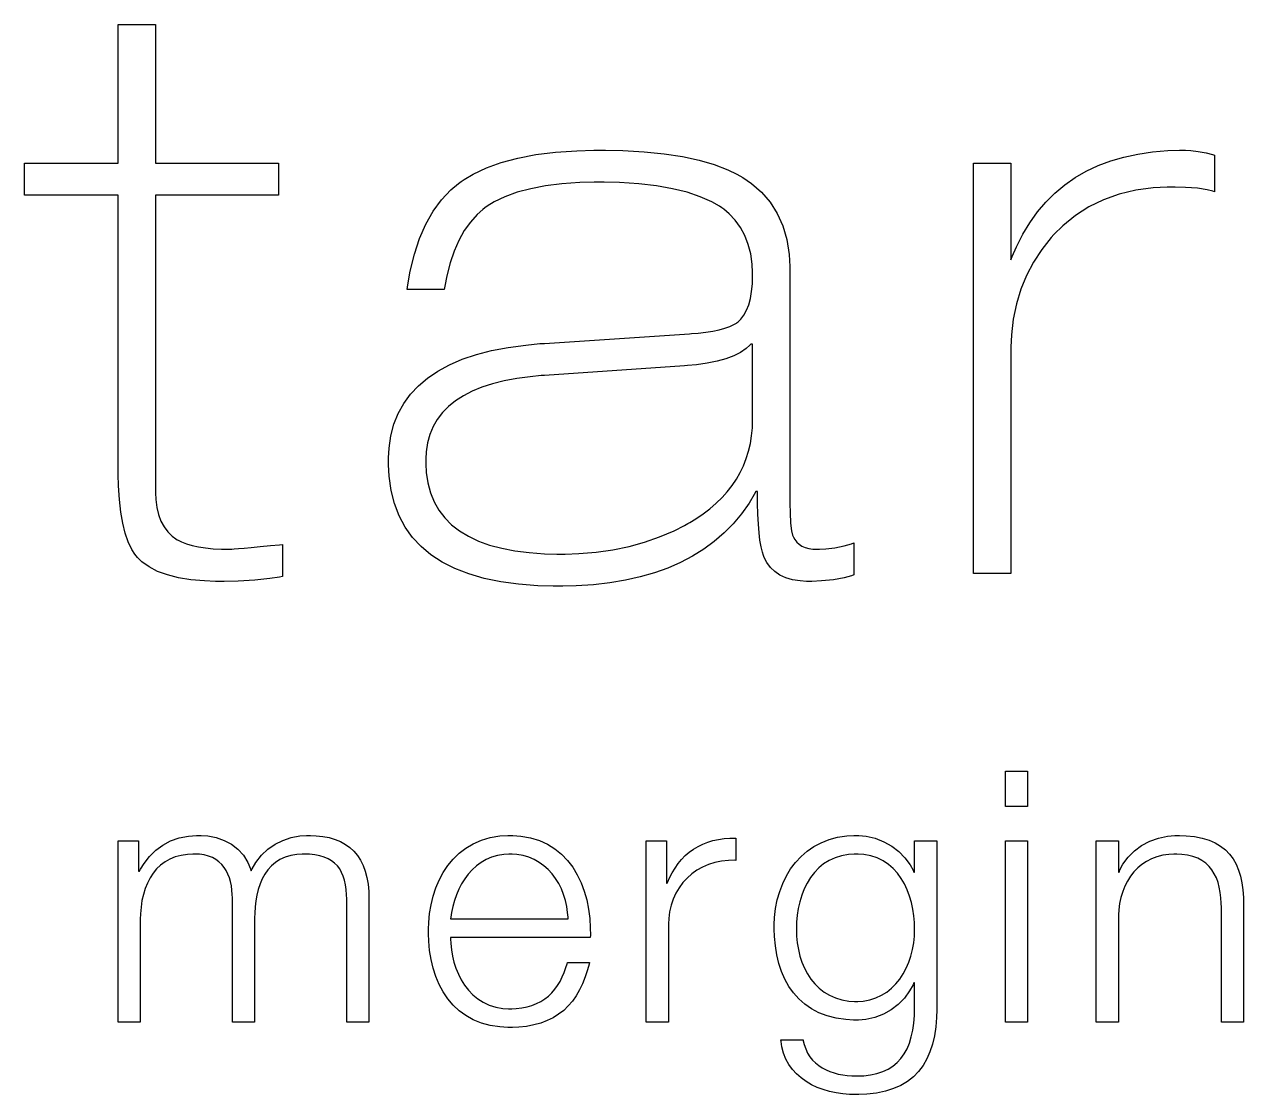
# Model space of a CAD drawing. Extents: x 0 to 4927, y 0 to 1434.
# Drawn here: x 2475 to 3639, y 0 to 1022 of the extents above; entities that cross this region are included whole.
import ezdxf

# ---------------------------------------------------------------- set-up
doc = ezdxf.new("R2010")
doc.units = 0
doc.layers.get('0').update_dxf_attribs({"linetype": 'CONTINUOUS'})

msp = doc.modelspace()

# ---------------------------------------------------------------- linework, layer by layer
at = {"color": 0}
for p, q in [((2565.04, 889.459), (2565.04, 1021.83)), ((2565.04, 1021.83), (2600.56, 1021.83)), ((2600.56, 1021.83), (2600.56, 889.459)), ((2946.3, 894.235), (2963.56, 897.498)), ((2963.56, 897.498), (2982.34, 899.827)), ((2982.34, 899.827), (3002.65, 901.224)), ((3002.65, 901.224), (3019.02, 901.689)), ((3019.02, 901.689), (3024.47, 901.689)), ((3024.47, 901.689), (3029.98, 901.689)), ((3029.98, 901.689), (3046.49, 901.308)), ((3046.49, 901.308), (3066.99, 900.162)), ((3066.99, 900.162), (3085.97, 898.25)), ((3085.97, 898.25), (3103.43, 895.572)), ((3524.72, 895.142), (3538.01, 898.006)), ((3538.01, 898.006), (3551.91, 900.053)), ((3551.91, 900.053), (3566.51, 901.28)), ((3566.51, 901.28), (3577.94, 901.689)), ((3577.94, 901.689), (3581.75, 901.689)), ((3581.75, 901.689), (3583.45, 901.689)), ((3583.45, 901.689), (3588.53, 901.404)), ((3588.53, 901.404), (3595.72, 900.546)), ((3595.72, 900.546), (3603.34, 899.111)), ((3603.34, 899.111), (3609.34, 897.661)), ((3609.34, 897.661), (3611.32, 897.103)), ((3611.32, 897.103), (3611.32, 861.91)), ((2475.47, 858.855), (2475.47, 889.459)), ((2475.47, 889.459), (2565.04, 889.459)), ((2600.56, 889.459), (2717.93, 889.459)), ((2717.93, 889.459), (2717.93, 858.855)), ((2903.63, 878.847), (2916.33, 884.911)), ((2916.33, 884.911), (2930.55, 890.041)), ((2930.55, 890.041), (2946.3, 894.235)), ((3103.43, 895.572), (3119.37, 892.133)), ((3119.37, 892.133), (3133.79, 887.924)), ((3133.79, 887.924), (3146.69, 882.953)), ((3381.22, 497.695), (3381.22, 889.459)), ((3381.22, 889.459), (3416.73, 889.459)), ((3416.73, 889.459), (3416.73, 796.865)), ((3488.86, 881.631), (3500.16, 886.95)), ((3500.16, 886.95), (3512.11, 891.455)), ((3512.11, 891.455), (3524.72, 895.142)), ((2892.44, 871.851), (2895.12, 873.767)), ((2895.12, 873.767), (2903.63, 878.847)), ((3146.69, 882.953), (3155.32, 878.801)), ((3155.32, 878.801), (3158.07, 877.214)), ((3158.07, 877.214), (3160.98, 875.584)), ((3160.98, 875.584), (3169.28, 869.943)), ((3468.23, 868.525), (3478.22, 875.489)), ((3478.22, 875.489), (3488.86, 881.631)), ((2873.57, 854.209), (2882.51, 863.713)), ((2882.51, 863.713), (2889.84, 869.989)), ((2889.84, 869.989), (2892.44, 871.851)), ((2945.7, 861.522), (2934.08, 857.313)), ((2958.64, 864.965), (2945.7, 861.522)), ((2972.91, 867.643), (2958.64, 864.965)), ((2988.51, 869.555), (2972.91, 867.643)), ((3005.44, 870.705), (2988.51, 869.555)), ((3019.14, 871.086), (3005.44, 870.705)), ((3023.7, 871.086), (3019.14, 871.086)), ((3028.64, 871.086), (3023.7, 871.086)), ((3043.44, 870.705), (3028.64, 871.086)), ((3061.73, 869.555), (3043.44, 870.705)), ((3078.58, 867.643), (3061.73, 869.555)), ((3093.97, 864.965), (3078.58, 867.643)), ((3107.92, 861.522), (3093.97, 864.965)), ((3120.41, 857.313), (3107.92, 861.522)), ((3169.28, 869.943), (3179.01, 861.522)), ((3179.01, 861.522), (3187.23, 851.958)), ((3458.9, 860.746), (3468.23, 868.525)), ((3535.96, 863.487), (3520.18, 859.719)), ((3552.72, 865.745), (3535.96, 863.487)), ((3565.98, 866.496), (3552.72, 865.745)), ((3570.39, 866.496), (3565.98, 866.496)), ((3573.71, 866.496), (3570.39, 866.496)), ((3583.66, 866.214), (3573.71, 866.496)), ((3594.91, 865.353), (3583.66, 866.214)), ((3604.12, 863.921), (3594.91, 865.353)), ((3609.59, 862.559), (3604.12, 863.921)), ((3611.32, 861.91), (3609.59, 862.559)), ((2565.04, 858.855), (2475.47, 858.855)), ((2565.04, 595.641), (2565.04, 858.855)), ((2717.93, 858.855), (2600.56, 858.855)), ((2600.56, 858.855), (2600.56, 576.502)), ((2865.62, 843.34), (2873.57, 854.209)), ((2923.79, 852.343), (2916.97, 848.184)), ((2934.08, 857.313), (2923.79, 852.343)), ((3131.47, 852.343), (3120.41, 857.313)), ((3138.77, 848.191), (3131.47, 852.343)), ((3187.23, 851.958), (3193.96, 841.244)), ((3442.22, 842.73), (3450.23, 852.149)), ((3450.23, 852.149), (3458.9, 860.746)), ((3505.33, 854.449), (3491.42, 847.669)), ((3520.18, 859.719), (3505.33, 854.449)), ((2858.65, 831.113), (2865.62, 843.34)), ((2907.64, 840.37), (2901.12, 833.124)), ((2912.94, 845.167), (2907.64, 840.37)), ((2914.83, 846.61), (2912.94, 845.167)), ((2916.97, 848.184), (2914.83, 846.61)), ((3141.07, 846.61), (3138.77, 848.191)), ((3142.87, 845.344), (3141.07, 846.61)), ((3147.95, 841.086), (3142.87, 845.344)), ((3153.91, 834.842), (3147.95, 841.086)), ((3193.96, 841.244), (3199.2, 829.388)), ((3434.86, 832.492), (3442.22, 842.73)), ((3478.45, 839.385), (3466.42, 829.596)), ((3491.42, 847.669), (3478.45, 839.385)), ((2852.68, 817.517), (2858.65, 831.113)), ((2901.12, 833.124), (2895.28, 824.876)), ((3158.96, 827.885), (3153.91, 834.842)), ((3163.08, 820.208), (3158.96, 827.885)), ((3199.2, 829.388), (3202.94, 816.381)), ((3428.16, 821.436), (3434.86, 832.492)), ((3466.42, 829.596), (3457.94, 821.263)), ((2847.7, 802.559), (2852.68, 817.517)), ((2890.12, 815.619), (2885.63, 805.36)), ((2895.28, 824.876), (2890.12, 815.619)), ((3166.29, 811.812), (3163.08, 820.208)), ((3202.94, 816.381), (3205.18, 802.227)), ((3422.11, 809.562), (3428.16, 821.436)), ((3452.94, 815.552), (3446.28, 806.887)), ((3455.33, 818.296), (3452.94, 815.552)), ((3457.94, 821.263), (3455.33, 818.296)), ((2885.63, 805.36), (2881.81, 794.096)), ((3168.58, 802.703), (3166.29, 811.812)), ((3417.97, 800.082), (3422.11, 809.562)), ((3446.28, 806.887), (3438.44, 794.858)), ((2843.7, 786.239), (2847.7, 802.559)), ((2881.81, 794.096), (2878.68, 781.826)), ((3169.96, 792.875), (3168.58, 802.703)), ((3170.41, 784.966), (3169.96, 792.875)), ((3205.18, 802.227), (3205.93, 790.751)), ((3416.73, 796.865), (3417.97, 800.082)), ((3438.44, 794.858), (3431.8, 782.207)), ((2841.31, 772.996), (2843.7, 786.239)), ((2878.68, 781.826), (2876.73, 771.888)), ((3170.18, 774.259), (3170.41, 780.309)), ((3170.41, 782.327), (3170.41, 784.966)), ((3170.41, 780.309), (3170.41, 782.327)), ((3205.93, 790.751), (3205.93, 786.927)), ((3205.93, 786.927), (3205.93, 567.327)), ((3431.8, 782.207), (3426.38, 768.936)), ((2840.7, 768.555), (2841.31, 772.996)), ((2876.21, 768.555), (2840.7, 768.555)), ((2876.73, 771.888), (2876.21, 768.555)), ((3169.5, 766.882), (3170.18, 774.259)), ((3426.38, 768.936), (3422.16, 755.047)), ((3166.75, 754.211), (3168.35, 760.197)), ((3168.35, 760.197), (3169.5, 766.882)), ((3162.17, 744.312), (3164.69, 748.915)), ((3164.69, 748.915), (3166.75, 754.211)), ((3422.16, 755.047), (3419.14, 740.53)), ((3143.91, 731.732), (3148.56, 733.358)), ((3148.56, 733.358), (3152.5, 735.175)), ((3152.5, 735.175), (3154.99, 736.625)), ((3154.99, 736.625), (3155.76, 737.186)), ((3155.76, 737.186), (3156.68, 737.909)), ((3156.68, 737.909), (3159.19, 740.403)), ((3159.19, 740.403), (3162.17, 744.312)), ((3419.14, 740.53), (3417.33, 725.396)), ((2971.97, 717.296), (3110.19, 726.482)), ((3110.19, 726.482), (3112.22, 726.62)), ((3112.22, 726.62), (3118.33, 727.149)), ((3118.33, 727.149), (3125.78, 728.01)), ((3125.78, 728.01), (3132.52, 729.061)), ((3132.52, 729.061), (3138.57, 730.299)), ((3138.57, 730.299), (3143.91, 731.732)), ((3417.33, 725.396), (3416.73, 713.578)), ((2906.77, 706.533), (2921.32, 710.307)), ((2921.32, 710.307), (2937.04, 713.363)), ((2937.04, 713.363), (2953.92, 715.691)), ((2953.92, 715.691), (2967.45, 716.993)), ((2967.45, 716.993), (2971.97, 717.296)), ((3164.34, 712.354), (3158.84, 708.632)), ((3167.83, 715.402), (3164.34, 712.354)), ((3168.87, 716.53), (3167.83, 715.402)), ((3170.41, 716.53), (3168.87, 716.53)), ((3170.41, 644.606), (3170.41, 716.53)), ((3416.73, 713.578), (3416.73, 709.637)), ((2881.15, 696.814), (2893.38, 702.035)), ((2893.38, 702.035), (2906.77, 706.533)), ((3127.18, 698.302), (3116.85, 696.856)), ((3136.54, 700.2), (3127.18, 698.302)), ((3144.94, 702.557), (3136.54, 700.2)), ((3152.37, 705.365), (3144.94, 702.557)), ((3158.84, 708.632), (3152.37, 705.365)), ((3416.73, 709.637), (3416.73, 497.695)), ((2860.2, 684.198), (2870.09, 690.869)), ((2870.09, 690.869), (2881.15, 696.814)), ((2971.97, 686.689), (2968.53, 686.46)), ((3105.56, 695.865), (2971.97, 686.689)), ((3108.38, 696.048), (3105.56, 695.865)), ((3116.85, 696.856), (3108.38, 696.048)), ((2843.9, 668.694), (2851.47, 676.808)), ((2851.47, 676.808), (2860.2, 684.198)), ((2912.11, 675.4), (2902.8, 671.583)), ((2922.31, 678.699), (2912.11, 675.4)), ((2933.4, 681.478), (2922.31, 678.699)), ((2945.37, 683.733), (2933.4, 681.478)), ((2958.22, 685.472), (2945.37, 683.733)), ((2968.53, 686.46), (2958.22, 685.472)), ((2837.5, 659.857), (2843.9, 668.694)), ((2894.38, 667.247), (2886.84, 662.39)), ((2902.8, 671.583), (2894.38, 667.247)), ((2832.26, 650.296), (2837.5, 659.857)), ((2880.19, 657.01), (2874.42, 651.115)), ((2886.84, 662.39), (2880.19, 657.01)), ((2825.27, 629.003), (2828.18, 640.009)), ((2828.18, 640.009), (2832.26, 650.296)), ((2869.54, 644.698), (2865.55, 637.759)), ((2874.42, 651.115), (2869.54, 644.698)), ((3170.17, 636.686), (3170.41, 642.627)), ((3170.41, 642.627), (3170.41, 644.606)), ((2823.53, 617.269), (2825.27, 629.003)), ((2862.45, 630.305), (2860.23, 622.328)), ((2865.55, 637.759), (2862.45, 630.305)), ((3168.24, 621.524), (3169.45, 628.989)), ((3169.45, 628.989), (3170.17, 636.686)), ((2822.95, 607.928), (2823.53, 617.269)), ((2860.23, 622.328), (2858.9, 613.83)), ((3166.55, 614.285), (3168.24, 621.524)), ((2822.95, 604.813), (2822.95, 607.928)), ((2858.9, 613.83), (2858.46, 607.067)), ((2858.46, 607.067), (2858.46, 604.813)), ((3161.73, 600.484), (3164.38, 607.272)), ((3164.38, 607.272), (3166.55, 614.285)), ((2565.04, 592.06), (2565.04, 595.641)), ((2822.95, 601.2), (2822.95, 604.813)), ((2823.58, 590.359), (2822.95, 601.2)), ((2858.46, 604.813), (2858.46, 602.128)), ((2858.46, 602.128), (2858.96, 594.064)), ((2858.96, 594.064), (2860.47, 584.009)), ((3154.97, 587.597), (3158.59, 593.926)), ((3158.59, 593.926), (3161.73, 600.484)), ((2565.31, 581.314), (2565.04, 592.06)), ((2825.48, 576.838), (2823.58, 590.359)), ((2860.47, 584.009), (2862.99, 574.65)), ((3150.87, 581.494), (3154.97, 587.597)), ((2566.11, 568.187), (2565.31, 581.314)), ((2600.56, 576.502), (2600.56, 574.435)), ((2600.56, 574.435), (2600.89, 568.244)), ((2828.64, 564.25), (2825.48, 576.838)), ((2862.99, 574.65), (2866.52, 565.983)), ((3141.21, 569.969), (3146.28, 575.617)), ((3146.28, 575.617), (3150.87, 581.494)), ((3171.97, 572.95), (3166.97, 564.804)), ((3173.5, 575.737), (3171.97, 572.95)), ((3175.05, 575.737), (3173.5, 575.737)), ((3175.05, 572.901), (3175.05, 575.737)), ((3175.14, 564.392), (3175.05, 572.901)), ((2567.43, 556.249), (2566.11, 568.187)), ((2600.89, 568.244), (2601.86, 560.677)), ((2601.86, 560.677), (2603.49, 553.801)), ((2833.08, 552.595), (2828.64, 564.25)), ((2866.52, 565.983), (2871.05, 558.006)), ((3123.12, 554.383), (3129.63, 559.35)), ((3129.63, 559.35), (3135.67, 564.547)), ((3135.67, 564.547), (3141.21, 569.969)), ((3166.97, 564.804), (3159.75, 554.577)), ((3175.43, 554.076), (3175.14, 564.392)), ((3205.93, 567.327), (3205.93, 564.349)), ((3205.93, 564.349), (3206.12, 555.413)), ((2569.29, 545.514), (2567.43, 556.249)), ((2603.49, 553.801), (2605.78, 547.617)), ((2605.78, 547.617), (2608.71, 542.131)), ((2838.78, 541.87), (2833.08, 552.595)), ((2871.05, 558.006), (2876.59, 550.728)), ((2876.59, 550.728), (2883.14, 544.139)), ((3110.54, 546.213), (3116.12, 549.645)), ((3116.12, 549.645), (3123.12, 554.383)), ((3159.75, 554.577), (3151.82, 545.056)), ((3175.91, 544.784), (3175.43, 554.076)), ((3206.12, 555.413), (3206.7, 545.705)), ((2571.68, 535.972), (2569.29, 545.514)), ((2574.6, 527.625), (2571.68, 535.972)), ((2608.71, 542.131), (2612.29, 537.337)), ((2612.29, 537.337), (2616.53, 533.238)), ((2845.75, 532.077), (2838.78, 541.87)), ((2883.14, 544.139), (2890.7, 538.244)), ((2890.7, 538.244), (2899.26, 533.044)), ((3081.67, 532.409), (3095.43, 538.314)), ((3095.43, 538.314), (3105.41, 543.31)), ((3105.41, 543.31), (3108.64, 545.13)), ((3108.64, 545.13), (3110.54, 546.213)), ((3143.19, 536.236), (3133.87, 528.126)), ((3151.82, 545.056), (3143.19, 536.236)), ((3176.59, 536.522), (3175.91, 544.784)), ((3177.46, 529.29), (3176.59, 536.522)), ((3206.7, 545.705), (3207.67, 538.194)), ((3207.67, 538.194), (3208.56, 534.166)), ((2578.05, 520.478), (2574.6, 527.625)), ((2616.53, 533.238), (2620.13, 530.581)), ((2620.13, 530.581), (2621.42, 529.83)), ((2621.42, 529.83), (2622.38, 529.23)), ((2622.38, 529.23), (2625.42, 527.681)), ((2625.42, 527.681), (2630.1, 525.815)), ((2630.1, 525.815), (2635.45, 524.242)), ((2635.45, 524.242), (2641.48, 522.951)), ((2700.46, 523.236), (2710.37, 524.168)), ((2710.37, 524.168), (2718.93, 524.972)), ((2718.93, 524.972), (2721.79, 525.244)), ((2721.79, 525.244), (2721.79, 494.637)), ((2853.98, 523.219), (2845.75, 532.077)), ((2899.26, 533.044), (2908.83, 528.539)), ((2908.83, 528.539), (2919.41, 524.725)), ((2919.41, 524.725), (2931, 521.603)), ((3052.47, 523.321), (3067.35, 527.41)), ((3067.35, 527.41), (3081.67, 532.409)), ((3133.87, 528.126), (3123.84, 520.718)), ((3178.52, 523.085), (3177.46, 529.29)), ((3208.56, 534.166), (3209.03, 532.888)), ((3209.03, 532.888), (3209.35, 532.148)), ((3209.35, 532.148), (3210.57, 530.02)), ((3210.57, 530.02), (3212.5, 527.537)), ((3212.5, 527.537), (3214.81, 525.434)), ((3214.81, 525.434), (3217.51, 523.713)), ((3217.51, 523.713), (3220.6, 522.376)), ((3248.98, 522.182), (3257.81, 524.09)), ((3257.81, 524.09), (3264.68, 526.027)), ((3264.68, 526.027), (3266.93, 526.771)), ((3266.93, 526.771), (3266.93, 496.168)), ((2580.92, 515.923), (2578.05, 520.478)), ((2582.03, 514.526), (2580.92, 515.923)), ((2583.3, 512.978), (2582.03, 514.526)), ((2587.66, 508.787), (2583.3, 512.978)), ((2641.48, 522.951), (2648.19, 521.949)), ((2648.19, 521.949), (2655.58, 521.229)), ((2655.58, 521.229), (2663.65, 520.802)), ((2663.65, 520.802), (2670.2, 520.658)), ((2670.2, 520.658), (2672.39, 520.658)), ((2672.39, 520.658), (2672.62, 520.658)), ((2672.62, 520.658), (2673.32, 520.728)), ((2673.32, 520.728), (2675.75, 520.943)), ((2675.75, 520.943), (2679.68, 521.3)), ((2679.68, 521.3), (2685.11, 521.804)), ((2685.11, 521.804), (2692.03, 522.446)), ((2692.03, 522.446), (2700.46, 523.236)), ((2863.48, 515.295), (2853.98, 523.219)), ((2874.25, 508.3), (2863.48, 515.295)), ((2931, 521.603), (2943.59, 519.176)), ((2943.59, 519.176), (2957.19, 517.444)), ((2957.19, 517.444), (2971.8, 516.403)), ((2971.8, 516.403), (2983.51, 516.057)), ((2983.51, 516.057), (2987.42, 516.057)), ((2987.42, 516.057), (2991.69, 516.057)), ((2991.69, 516.057), (3004.51, 516.513)), ((3004.51, 516.513), (3021.05, 517.871)), ((3021.05, 517.871), (3037.04, 520.143)), ((3037.04, 520.143), (3052.47, 523.321)), ((3113.12, 514.018), (3101.69, 508.025)), ((3123.84, 520.718), (3113.12, 514.018)), ((3179.78, 517.91), (3178.52, 523.085)), ((3180.8, 514.77), (3179.78, 517.91)), ((3181.23, 513.761), (3180.8, 514.77)), ((3181.79, 512.329), (3181.23, 513.761)), ((3183.92, 508.201), (3181.79, 512.329)), ((3220.6, 522.376), (3224.08, 521.42)), ((3224.08, 521.42), (3227.94, 520.848)), ((3227.94, 520.848), (3231.12, 520.658)), ((3231.12, 520.658), (3232.19, 520.658)), ((3232.19, 520.658), (3234.25, 520.658)), ((3234.25, 520.658), (3240.44, 521.039)), ((3240.44, 521.039), (3248.98, 522.182)), ((2594.53, 503.809), (2587.66, 508.787)), ((2602.63, 499.6), (2594.53, 503.809)), ((2886.28, 502.239), (2874.25, 508.3)), ((2899.58, 497.11), (2886.28, 502.239)), ((3089.57, 502.733), (3076.74, 498.147)), ((3101.69, 508.025), (3089.57, 502.733)), ((3187.36, 503.386), (3183.92, 508.201)), ((3191.55, 499.308), (3187.36, 503.386)), ((2611.95, 496.157), (2602.63, 499.6)), ((2622.51, 493.48), (2611.95, 496.157)), ((2634.3, 491.568), (2622.51, 493.48)), ((2647.31, 490.421), (2634.3, 491.568)), ((2658, 490.037), (2647.31, 490.421)), ((2661.56, 490.037), (2658, 490.037)), ((2666.05, 490.037), (2661.56, 490.037)), ((2679.51, 490.326), (2666.05, 490.037)), ((2695.54, 491.19), (2679.51, 490.326)), ((2709.63, 492.629), (2695.54, 491.19)), ((2718.77, 494.019), (2709.63, 492.629)), ((2721.79, 494.637), (2718.77, 494.019)), ((2914.15, 492.912), (2899.58, 497.11)), ((2929.99, 489.648), (2914.15, 492.912)), ((2947.09, 487.317), (2929.99, 489.648)), ((3048.99, 491.095), (3034.07, 488.625)), ((3063.22, 494.27), (3048.99, 491.095)), ((3076.74, 498.147), (3063.22, 494.27)), ((3196.48, 495.97), (3191.55, 499.308)), ((3202.16, 493.374), (3196.48, 495.97)), ((3208.59, 491.522), (3202.16, 493.374)), ((3215.77, 490.411), (3208.59, 491.522)), ((3221.72, 490.037), (3215.77, 490.411)), ((3223.7, 490.037), (3221.72, 490.037)), ((3226.83, 490.037), (3223.7, 490.037)), ((3236.24, 490.421), (3226.83, 490.037)), ((3247.63, 491.575), (3236.24, 490.421)), ((3257.86, 493.49), (3247.63, 491.575)), ((3264.71, 495.367), (3257.86, 493.49)), ((3266.93, 496.168), (3264.71, 495.367)), ((3416.73, 497.695), (3381.22, 497.695)), ((2965.46, 485.92), (2947.09, 487.317)), ((2980.19, 485.45), (2965.46, 485.92)), ((2985.1, 485.45), (2980.19, 485.45)), ((2989.36, 485.45), (2985.1, 485.45)), ((3002.12, 485.803), (2989.36, 485.45)), ((3018.45, 486.862), (3002.12, 485.803)), ((3034.07, 488.625), (3018.45, 486.862)), ((3411.66, 308.922), (3432.82, 308.922)), ((3411.66, 275.005), (3411.66, 308.922)), ((3432.82, 308.922), (3432.82, 275.005)), ((3432.82, 275.005), (3411.66, 275.005)), ((2614.83, 242.211), (2623.05, 245.094)), ((2623.05, 245.094), (2632.13, 246.866)), ((2632.13, 246.866), (2639.62, 247.469)), ((2639.62, 247.469), (2642.12, 247.469)), ((2642.12, 247.469), (2644.22, 247.469)), ((2644.22, 247.469), (2650.54, 246.95)), ((2650.54, 246.95), (2658.61, 245.382)), ((2658.61, 245.382), (2666.19, 242.761)), ((2722.16, 242.761), (2730.1, 245.382)), ((2730.1, 245.382), (2738.38, 246.95)), ((2738.38, 246.95), (2744.76, 247.469)), ((2744.76, 247.469), (2746.88, 247.469)), ((2746.88, 247.469), (2748.62, 247.469)), ((2748.62, 247.469), (2753.83, 247.234)), ((2753.83, 247.234), (2760.34, 246.526)), ((2760.34, 246.526), (2766.4, 245.343)), ((2766.4, 245.343), (2772, 243.688)), ((2911.59, 242.925), (2920.08, 245.405)), ((2920.08, 245.405), (2929.3, 246.943)), ((2929.3, 246.943), (2936.76, 247.469)), ((2936.76, 247.469), (2939.25, 247.469)), ((2939.25, 247.469), (2941.75, 247.469)), ((2941.75, 247.469), (2949.26, 246.911)), ((2949.26, 246.911), (2958.5, 245.283)), ((2958.5, 245.283), (2967.01, 242.656)), ((3137.76, 243.733), (3143.14, 244.481)), ((3143.14, 244.481), (3148.71, 244.835)), ((3148.71, 244.835), (3153.03, 244.849)), ((3153.03, 244.849), (3154.47, 244.787)), ((3154.47, 244.787), (3154.47, 223.629)), ((3243.5, 243.499), (3251.57, 245.675)), ((3251.57, 245.675), (3260.17, 247.013)), ((3260.17, 247.013), (3267.01, 247.469)), ((3267.01, 247.469), (3269.29, 247.469)), ((3269.29, 247.469), (3271.63, 247.469)), ((3271.63, 247.469), (3278.64, 246.754)), ((3278.64, 246.754), (3287.48, 244.706)), ((3287.48, 244.706), (3295.72, 241.468)), ((3549.33, 241.909), (3557.66, 244.941)), ((3557.66, 244.941), (3566.41, 246.823)), ((3566.41, 246.823), (3573.25, 247.469)), ((3573.25, 247.469), (3575.51, 247.469)), ((3575.51, 247.469), (3577.7, 247.469)), ((3577.7, 247.469), (3584.26, 247.173)), ((3584.26, 247.173), (3592.19, 246.293)), ((3592.19, 246.293), (3599.43, 244.843)), ((3599.43, 244.843), (3605.95, 242.836)), ((2564.88, 242.437), (2584.36, 242.437)), ((2564.88, 69.1677), (2564.88, 242.437)), ((2584.36, 242.437), (2584.36, 213.218)), ((2594.99, 227.496), (2600.84, 233.354)), ((2600.84, 233.354), (2607.44, 238.278)), ((2607.44, 238.278), (2614.83, 242.211)), ((2666.19, 242.761), (2673.13, 239.076)), ((2673.13, 239.076), (2679.3, 234.32)), ((2679.3, 234.32), (2684.56, 228.487)), ((2701.59, 228.487), (2707.79, 234.32)), ((2707.79, 234.32), (2714.68, 239.076)), ((2714.68, 239.076), (2722.16, 242.761)), ((2772, 243.688), (2777.16, 241.559)), ((2777.16, 241.559), (2781.87, 238.955)), ((2781.87, 238.955), (2786.13, 235.875)), ((2786.13, 235.875), (2789.94, 232.319)), ((2890.3, 230.507), (2896.71, 235.408)), ((2896.71, 235.408), (2903.8, 239.569)), ((2903.8, 239.569), (2911.59, 242.925)), ((2967.01, 242.656), (2974.77, 239.101)), ((2974.77, 239.101), (2981.82, 234.691)), ((2981.82, 234.691), (2988.16, 229.496)), ((3068.85, 242.437), (3088.33, 242.437)), ((3068.85, 69.1677), (3068.85, 242.437)), ((3088.33, 242.437), (3088.33, 201.805)), ((3110, 231.432), (3114.05, 234.374)), ((3114.05, 234.374), (3118.34, 236.97)), ((3118.34, 236.97), (3122.87, 239.211)), ((3122.87, 239.211), (3127.61, 241.09)), ((3127.61, 241.09), (3132.58, 242.601)), ((3132.58, 242.601), (3137.76, 243.733)), ((3222.55, 232.42), (3228.98, 236.825)), ((3228.98, 236.825), (3235.96, 240.535)), ((3235.96, 240.535), (3243.5, 243.499)), ((3295.72, 241.468), (3303.25, 237.189)), ((3303.25, 237.189), (3309.98, 232.012)), ((3325.03, 212.551), (3325.03, 242.437)), ((3325.03, 242.437), (3346.19, 242.437)), ((3346.19, 242.437), (3346.19, 83.2764)), ((3411.66, 242.437), (3432.82, 242.437)), ((3411.66, 69.1677), (3411.66, 242.437)), ((3432.82, 242.437), (3432.82, 69.1677)), ((3498.28, 242.437), (3519.43, 242.437)), ((3498.28, 69.1677), (3498.28, 242.437)), ((3519.43, 242.437), (3519.43, 212.551)), ((3528.73, 226.786), (3534.73, 232.745)), ((3534.73, 232.745), (3541.64, 237.815)), ((3541.64, 237.815), (3549.33, 241.909)), ((3605.95, 242.836), (3611.81, 240.291)), ((3611.81, 240.291), (3617, 237.217)), ((3617, 237.217), (3621.55, 233.631)), ((3621.55, 233.631), (3625.5, 229.547)), ((2589.84, 220.764), (2594.99, 227.496)), ((2609.68, 222.184), (2605.45, 219.052)), ((2614.37, 224.808), (2609.68, 222.184)), ((2619.51, 226.897), (2614.37, 224.808)), ((2625.11, 228.422), (2619.51, 226.897)), ((2631.19, 229.359), (2625.11, 228.422)), ((2636.11, 229.676), (2631.19, 229.359)), ((2637.75, 229.676), (2636.11, 229.676)), ((2638.97, 229.676), (2637.75, 229.676)), ((2642.64, 229.453), (2638.97, 229.676)), ((2647.12, 228.794), (2642.64, 229.453)), ((2651.2, 227.725), (2647.12, 228.794)), ((2654.89, 226.267), (2651.2, 227.725)), ((2658.21, 224.443), (2654.89, 226.267)), ((2661.18, 222.276), (2658.21, 224.443)), ((2663.8, 219.788), (2661.18, 222.276)), ((2684.56, 228.487), (2688.78, 221.567)), ((2688.78, 221.567), (2691.24, 215.608)), ((2692.75, 215.628), (2696.23, 221.567)), ((2696.23, 221.567), (2701.59, 228.487)), ((2715.06, 221.685), (2711.22, 218.415)), ((2719.39, 224.452), (2715.06, 221.685)), ((2724.25, 226.676), (2719.39, 224.452)), ((2729.65, 228.316), (2724.25, 226.676)), ((2735.62, 229.33), (2729.65, 228.316)), ((2740.54, 229.676), (2735.62, 229.33)), ((2742.18, 229.676), (2740.54, 229.676)), ((2743.56, 229.676), (2742.18, 229.676)), ((2747.68, 229.497), (2743.56, 229.676)), ((2752.71, 228.957), (2747.68, 229.497)), ((2757.31, 228.064), (2752.71, 228.957)), ((2761.47, 226.818), (2757.31, 228.064)), ((2765.22, 225.224), (2761.47, 226.818)), ((2768.57, 223.285), (2765.22, 225.224)), ((2771.53, 221.004), (2768.57, 223.285)), ((2789.94, 232.319), (2793.3, 228.288)), ((2793.3, 228.288), (2796.22, 223.781)), ((2796.22, 223.781), (2798.68, 218.797)), ((2879.49, 218.762), (2884.57, 224.936)), ((2884.57, 224.936), (2890.3, 230.507)), ((2911.28, 221.704), (2906.82, 218.451)), ((2916.12, 224.462), (2911.28, 221.704)), ((2921.34, 226.681), (2916.12, 224.462)), ((2926.92, 228.316), (2921.34, 226.681)), ((2932.9, 229.33), (2926.92, 228.316)), ((2937.66, 229.676), (2932.9, 229.33)), ((2939.25, 229.676), (2937.66, 229.676)), ((2940.8, 229.676), (2939.25, 229.676)), ((2945.45, 229.333), (2940.8, 229.676)), ((2951.31, 228.33), (2945.45, 229.333)), ((2956.84, 226.709), (2951.31, 228.33)), ((2962.02, 224.508), (2956.84, 226.709)), ((2966.85, 221.772), (2962.02, 224.508)), ((2971.31, 218.539), (2966.85, 221.772)), ((2988.16, 229.496), (2993.81, 223.588)), ((2993.81, 223.588), (2998.77, 217.038)), ((3099.37, 220.609), (3102.65, 224.542)), ((3102.65, 224.542), (3106.2, 228.152)), ((3106.2, 228.152), (3110, 231.432)), ((3134.31, 221.63), (3128.25, 219.734)), ((3140.71, 222.931), (3134.31, 221.63)), ((3147.44, 223.609), (3140.71, 222.931)), ((3152.72, 223.707), (3147.44, 223.609)), ((3154.47, 223.629), (3152.72, 223.707)), ((3206.72, 215.478), (3211.41, 221.7)), ((3211.41, 221.7), (3216.69, 227.362)), ((3216.69, 227.362), (3222.55, 232.42)), ((3243.38, 223.501), (3238.2, 220.246)), ((3249.07, 226.123), (3243.38, 223.501)), ((3255.27, 228.063), (3249.07, 226.123)), ((3262.01, 229.264), (3255.27, 228.063)), ((3267.47, 229.676), (3262.01, 229.264)), ((3269.29, 229.676), (3267.47, 229.676)), ((3271.11, 229.676), (3269.29, 229.676)), ((3276.56, 229.242), (3271.11, 229.676)), ((3283.26, 227.98), (3276.56, 229.242)), ((3289.4, 225.951), (3283.26, 227.98)), ((3295, 223.217), (3289.4, 225.951)), ((3300.08, 219.84), (3295, 223.217)), ((3309.98, 232.012), (3315.81, 226.084)), ((3315.81, 226.084), (3320.63, 219.548)), ((3523.79, 220.027), (3528.73, 226.786)), ((3546.37, 222.723), (3541.96, 219.814)), ((3551.17, 225.159), (3546.37, 222.723)), ((3556.28, 227.098), (3551.17, 225.159)), ((3561.79, 228.515), (3556.28, 227.098)), ((3567.64, 229.383), (3561.79, 228.515)), ((3572.26, 229.676), (3567.64, 229.383)), ((3573.82, 229.676), (3572.26, 229.676)), ((3575.37, 229.676), (3573.82, 229.676)), ((3579.95, 229.413), (3575.37, 229.676)), ((3585.56, 228.637), (3579.95, 229.413)), ((3590.61, 227.375), (3585.56, 228.637)), ((3595.16, 225.647), (3590.61, 227.375)), ((3599.22, 223.478), (3595.16, 225.647)), ((3602.78, 220.893), (3599.22, 223.478)), ((3625.5, 229.547), (3628.88, 224.978)), ((3628.88, 224.978), (3631.71, 219.942)), ((2584.36, 213.218), (2585.36, 213.218)), ((2585.36, 213.218), (2586.38, 215.158)), ((2586.38, 215.158), (2589.84, 220.764)), ((2598.29, 211.376), (2595.35, 206.886)), ((2601.65, 215.44), (2598.29, 211.376)), ((2605.45, 219.052), (2601.65, 215.44)), ((2666.08, 217.001), (2663.8, 219.788)), ((2668.05, 213.94), (2666.08, 217.001)), ((2669.71, 210.626), (2668.05, 213.94)), ((2671.08, 207.081), (2669.71, 210.626)), ((2691.24, 215.608), (2691.81, 213.552)), ((2691.81, 213.552), (2692.75, 215.628)), ((2704.95, 210.538), (2702.47, 206.013)), ((2707.86, 214.686), (2704.95, 210.538)), ((2711.22, 218.415), (2707.86, 214.686)), ((2774.12, 218.386), (2771.53, 221.004)), ((2776.35, 215.433), (2774.12, 218.386)), ((2778.23, 212.149), (2776.35, 215.433)), ((2779.79, 208.537), (2778.23, 212.149)), ((2798.68, 218.797), (2800.7, 213.334)), ((2800.7, 213.334), (2802.27, 207.393)), ((2871.25, 204.876), (2875.05, 212.053)), ((2875.05, 212.053), (2879.49, 218.762)), ((2899, 210.621), (2895.64, 206.131)), ((2902.73, 214.743), (2899, 210.621)), ((2906.82, 218.451), (2902.73, 214.743)), ((2975.41, 214.85), (2971.31, 218.539)), ((2979.13, 210.746), (2975.41, 214.85)), ((2982.46, 206.269), (2979.13, 210.746)), ((2998.77, 217.038), (3003.07, 209.918)), ((3003.07, 209.918), (3006.71, 202.299)), ((3091.16, 206.951), (3093.61, 211.806)), ((3093.61, 211.806), (3096.35, 216.36)), ((3096.35, 216.36), (3099.37, 220.609)), ((3112.35, 210.777), (3107.88, 206.801)), ((3117.25, 214.277), (3112.35, 210.777)), ((3122.56, 217.273), (3117.25, 214.277)), ((3128.25, 219.734), (3122.56, 217.273)), ((3202.62, 208.745), (3206.72, 215.478)), ((3229.35, 212.053), (3225.65, 207.22)), ((3233.53, 216.413), (3229.35, 212.053)), ((3238.2, 220.246), (3233.53, 216.413)), ((3304.64, 215.881), (3300.08, 219.84)), ((3308.7, 211.402), (3304.64, 215.881)), ((3312.27, 206.463), (3308.7, 211.402)), ((3320.63, 219.548), (3323.57, 214.362)), ((3323.57, 214.362), (3324.37, 212.551)), ((3324.37, 212.551), (3325.03, 212.551)), ((3519.43, 212.551), (3520.11, 212.551)), ((3520.11, 212.551), (3520.86, 214.487)), ((3520.86, 214.487), (3523.79, 220.027)), ((3534.3, 212.677), (3531.02, 208.5)), ((3537.94, 216.457), (3534.3, 212.677)), ((3541.96, 219.814), (3537.94, 216.457)), ((3605.95, 217.913), (3602.78, 220.893)), ((3608.67, 214.563), (3605.95, 217.913)), ((3611, 210.869), (3608.67, 214.563)), ((3612.94, 206.851), (3611, 210.869)), ((3631.71, 219.942), (3634.03, 214.448)), ((3634.03, 214.448), (3635.9, 208.514)), ((2592.83, 202), (2590.72, 196.742)), ((2595.35, 206.886), (2592.83, 202)), ((2672.17, 203.329), (2671.08, 207.081)), ((2673, 199.392), (2672.17, 203.329)), ((2673.57, 195.293), (2673, 199.392)), ((2700.39, 201.15), (2698.7, 195.991)), ((2702.47, 206.013), (2700.39, 201.15)), ((2781.03, 204.602), (2779.79, 208.537)), ((2781.97, 200.345), (2781.03, 204.602)), ((2782.63, 195.771), (2781.97, 200.345)), ((2802.27, 207.393), (2803.39, 200.974)), ((2803.39, 200.974), (2804.07, 194.076)), ((2868.07, 197.299), (2871.25, 204.876)), ((2892.64, 201.312), (2890.01, 196.209)), ((2895.64, 206.131), (2892.64, 201.312)), ((2985.4, 201.459), (2982.46, 206.269)), ((2987.93, 196.357), (2985.4, 201.459)), ((3006.71, 202.299), (3009.7, 194.253)), ((3088.33, 201.805), (3089, 201.805)), ((3089, 201.805), (3089.5, 203.109)), ((3089.5, 203.109), (3091.16, 206.951)), ((3103.86, 202.38), (3100.31, 197.546)), ((3107.88, 206.801), (3103.86, 202.38)), ((3196.25, 193.923), (3199.13, 201.544)), ((3199.13, 201.544), (3202.62, 208.745)), ((3222.42, 201.964), (3219.65, 196.342)), ((3225.65, 207.22), (3222.42, 201.964)), ((3315.37, 201.127), (3312.27, 206.463)), ((3318.02, 195.455), (3315.37, 201.127)), ((3525.66, 199.053), (3523.59, 193.835)), ((3528.13, 203.951), (3525.66, 199.053)), ((3531.02, 208.5), (3528.13, 203.951)), ((3614.53, 202.533), (3612.94, 206.851)), ((3615.76, 197.94), (3614.53, 202.533)), ((3616.68, 193.095), (3615.76, 197.94)), ((3635.9, 208.514), (3637.28, 202.153)), ((3637.28, 202.153), (3638.23, 195.378)), ((2589.01, 191.143), (2587.69, 185.229)), ((2590.72, 196.742), (2589.01, 191.143)), ((2673.91, 191.054), (2673.57, 195.293)), ((2674.02, 187.787), (2673.91, 191.054)), ((2674.02, 186.697), (2674.02, 187.787)), ((2674.02, 69.1677), (2674.02, 186.697)), ((2697.37, 190.58), (2696.37, 184.956)), ((2698.7, 195.991), (2697.37, 190.58)), ((2783.01, 190.882), (2782.63, 195.771)), ((2783.13, 186.983), (2783.01, 190.882)), ((2783.13, 185.682), (2783.13, 186.983)), ((2804.07, 194.076), (2804.29, 188.542)), ((2804.29, 188.542), (2804.29, 186.697)), ((2804.29, 186.697), (2804.29, 69.1677)), ((2863.52, 181.219), (2865.5, 189.391)), ((2865.5, 189.391), (2868.07, 197.299)), ((2887.73, 190.862), (2885.81, 185.315)), ((2890.01, 196.209), (2887.73, 190.862)), ((2990.06, 191.003), (2987.93, 196.357)), ((2991.77, 185.438), (2990.06, 191.003)), ((3009.7, 194.253), (3012.07, 185.848)), ((3094.69, 186.752), (3092.67, 180.854)), ((3097.24, 192.326), (3094.69, 186.752)), ((3100.31, 197.546), (3097.24, 192.326)), ((3193.99, 185.929), (3196.25, 193.923)), ((3217.34, 190.402), (3215.47, 184.2)), ((3219.65, 196.342), (3217.34, 190.402)), ((3320.22, 189.509), (3318.02, 195.455)), ((3321.99, 183.349), (3320.22, 189.509)), ((3521.92, 188.318), (3520.67, 182.531)), ((3523.59, 193.835), (3521.92, 188.318)), ((3617.35, 188.022), (3616.68, 193.095)), ((3617.7, 182.745), (3617.35, 188.022)), ((3638.23, 195.378), (3638.8, 188.207)), ((3638.8, 188.207), (3638.97, 182.539)), ((2586.76, 179.028), (2586.21, 172.568)), ((2587.69, 185.229), (2586.76, 179.028)), ((2695.69, 179.161), (2695.3, 173.236)), ((2696.37, 184.956), (2695.69, 179.161)), ((2783.13, 69.1677), (2783.13, 185.682)), ((2862.12, 172.85), (2863.52, 181.219)), ((2884.24, 179.608), (2883.03, 173.786)), ((2885.81, 185.315), (2884.24, 179.608)), ((2993.06, 179.704), (2991.77, 185.438)), ((2993.91, 173.841), (2993.06, 179.704)), ((3012.07, 185.848), (3013.81, 177.159)), ((3013.81, 177.159), (3014.95, 168.257)), ((3091.2, 174.66), (3090.31, 168.202)), ((3092.67, 180.854), (3091.2, 174.66)), ((3191.39, 169.001), (3192.37, 177.606)), ((3192.37, 177.606), (3193.99, 185.929)), ((3214.03, 177.788), (3213.02, 171.217)), ((3215.47, 184.2), (3214.03, 177.788)), ((3323.34, 177.039), (3321.99, 183.349)), ((3324.29, 170.638), (3323.34, 177.039)), ((3519.84, 176.496), (3519.48, 171.806)), ((3520.67, 182.531), (3519.84, 176.496)), ((3617.81, 178.652), (3617.7, 182.745)), ((3617.81, 177.286), (3617.81, 178.652)), ((3617.81, 69.1677), (3617.81, 177.286)), ((3638.97, 182.539), (3638.97, 180.65)), ((3638.97, 180.65), (3638.97, 69.1677)), ((2586.21, 172.568), (2586.03, 167.548)), ((2586.03, 167.548), (2586.03, 165.873)), ((2586.03, 165.873), (2586.03, 69.1677)), ((2695.3, 173.236), (2695.17, 168.726)), ((2695.17, 168.726), (2695.17, 167.222)), ((2695.17, 167.222), (2695.17, 69.1677)), ((2861.02, 157.937), (2861.29, 164.355)), ((2861.29, 164.355), (2862.12, 172.85)), ((2882.34, 169.369), (2882.16, 167.889)), ((2882.16, 167.889), (2994.32, 167.889)), ((2883.03, 173.786), (2882.34, 169.369)), ((2994.28, 169.379), (2993.91, 173.841)), ((2994.32, 167.889), (2994.28, 169.379)), ((3014.95, 168.257), (3015.5, 159.213)), ((3090.31, 168.202), (3090, 163.183)), ((3090, 163.183), (3090, 161.509)), ((3191.06, 162.372), (3191.39, 169.001)), ((3212.41, 164.54), (3212.22, 159.494)), ((3213.02, 171.217), (3212.41, 164.54)), ((3324.85, 164.209), (3324.29, 170.638)), ((3325.03, 159.411), (3324.85, 164.209)), ((3519.48, 171.806), (3519.43, 170.239)), ((3519.43, 170.239), (3519.43, 69.1677)), ((2861.02, 155.797), (2861.02, 157.937)), ((2861.02, 153.507), (2861.02, 155.797)), ((2861.29, 146.634), (2861.02, 153.507)), ((3015.55, 152.372), (3015.47, 150.096)), ((3015.5, 159.213), (3015.55, 152.372)), ((3090, 161.509), (3090, 69.1677)), ((3191.06, 160.161), (3191.06, 162.372)), ((3191.06, 157.865), (3191.06, 160.161)), ((3191.33, 150.974), (3191.06, 157.865)), ((3212.22, 159.494), (3212.22, 157.812)), ((3212.22, 157.812), (3212.22, 156.18)), ((3212.22, 156.18), (3212.43, 151.285)), ((3212.43, 151.285), (3213.06, 144.829)), ((3324.14, 144.829), (3324.81, 151.285)), ((3324.81, 151.285), (3325.03, 156.18)), ((3325.03, 157.812), (3325.03, 159.411)), ((3325.03, 156.18), (3325.03, 157.812)), ((2862.12, 137.687), (2861.29, 146.634)), ((2882.16, 150.096), (2882.16, 148.632)), ((3015.47, 150.096), (2882.16, 150.096)), ((2882.16, 148.632), (2882.36, 144.239)), ((2882.36, 144.239), (2882.96, 138.296)), ((3192.15, 142.07), (3191.33, 150.974)), ((3193.53, 133.497), (3192.15, 142.07)), ((3213.06, 144.829), (3214.12, 138.493)), ((3323.03, 138.493), (3324.14, 144.829)), ((2863.52, 129.009), (2862.12, 137.687)), ((2865.5, 120.651), (2863.52, 129.009)), ((2882.96, 138.296), (2883.98, 132.332)), ((2883.98, 132.332), (2885.42, 126.41)), ((3195.49, 125.294), (3193.53, 133.497)), ((3214.12, 138.493), (3215.61, 132.326)), ((3215.61, 132.326), (3217.54, 126.375)), ((3319.48, 126.375), (3321.47, 132.326)), ((3321.47, 132.326), (3323.03, 138.493)), ((2868.07, 112.666), (2865.5, 120.651)), ((2885.42, 126.41), (2887.29, 120.594)), ((2887.29, 120.594), (2889.6, 114.949)), ((2988.78, 112.313), (2990.65, 116.735)), ((2990.65, 116.735), (2992.27, 121.387)), ((2992.27, 121.387), (2993.33, 125.032)), ((2993.33, 125.032), (2993.64, 126.257)), ((2993.64, 126.257), (3014.8, 126.257)), ((3012.94, 119.085), (3010.76, 112.306)), ((3014.38, 124.453), (3012.94, 119.085)), ((3014.8, 126.257), (3014.38, 124.453)), ((3198.04, 117.504), (3195.49, 125.294)), ((3201.2, 110.17), (3198.04, 117.504)), ((3217.54, 126.375), (3219.92, 120.687)), ((3219.92, 120.687), (3222.74, 115.314)), ((3314.18, 115.314), (3317.05, 120.687)), ((3317.05, 120.687), (3319.48, 126.375)), ((2871.25, 105.104), (2868.07, 112.666)), ((2875.05, 98.0172), (2871.25, 105.104)), ((2889.6, 114.949), (2892.37, 109.538)), ((2892.37, 109.538), (2895.6, 104.425)), ((2984.28, 104.218), (2986.66, 108.137)), ((2986.66, 108.137), (2988.78, 112.313)), ((3008.23, 105.932), (3005.36, 99.974)), ((3010.76, 112.306), (3008.23, 105.932)), ((3204.98, 103.334), (3201.2, 110.17)), ((3222.74, 115.314), (3226.02, 110.301)), ((3226.02, 110.301), (3229.76, 105.697)), ((3229.76, 105.697), (3233.97, 101.55)), ((3303.02, 101.55), (3307.17, 105.697)), ((3307.17, 105.697), (3310.89, 110.301)), ((3310.89, 110.301), (3314.18, 115.314)), ((3323.47, 104.798), (3320.24, 99.0836)), ((3324.37, 106.783), (3323.47, 104.798)), ((3325.03, 106.783), (3324.37, 106.783)), ((3325.03, 83.2764), (3325.03, 106.783)), ((2879.49, 91.4562), (2875.05, 98.0172)), ((2895.6, 104.425), (2899.3, 99.6749)), ((2899.3, 99.6749), (2903.48, 95.3505)), ((2903.48, 95.3505), (2908.16, 91.5155)), ((2972.04, 91.3888), (2975.52, 94.1419)), ((2975.52, 94.1419), (2978.72, 97.2083)), ((2978.72, 97.2083), (2981.64, 100.571)), ((2981.64, 100.571), (2984.28, 104.218)), ((3002.12, 94.4369), (2998.51, 89.3339)), ((3005.36, 99.974), (3002.12, 94.4369)), ((3209.4, 97.0372), (3204.98, 103.334)), ((3214.46, 91.3239), (3209.4, 97.0372)), ((3233.97, 101.55), (3238.65, 97.9096)), ((3238.65, 97.9096), (3243.8, 94.8228)), ((3243.8, 94.8228), (3249.44, 92.3382)), ((3288.03, 92.3382), (3293.45, 94.8228)), ((3293.45, 94.8228), (3298.44, 97.9096)), ((3298.44, 97.9096), (3303.02, 101.55)), ((3320.24, 99.0836), (3315.2, 92.1551)), ((2884.57, 85.4756), (2879.49, 91.4562)), ((2890.3, 80.1247), (2884.57, 85.4756)), ((2908.16, 91.5155), (2913.33, 88.2343)), ((2913.33, 88.2343), (2919.02, 85.5719)), ((2919.02, 85.5719), (2925.23, 83.5903)), ((2925.23, 83.5903), (2931.97, 82.3556)), ((2931.97, 82.3556), (2937.43, 81.9284)), ((2937.43, 81.9284), (2939.25, 81.9284)), ((2939.25, 81.9284), (2940.66, 81.9284)), ((2940.66, 81.9284), (2944.88, 82.1351)), ((2944.88, 82.1351), (2950.19, 82.7458)), ((2950.19, 82.7458), (2955.17, 83.7463)), ((2955.17, 83.7463), (2959.84, 85.1242)), ((2959.84, 85.1242), (2964.21, 86.8659)), ((2964.21, 86.8659), (2968.27, 88.9579)), ((2968.27, 88.9579), (2972.04, 91.3888)), ((2994.52, 84.6723), (2990.13, 80.4609)), ((2998.51, 89.3339), (2994.52, 84.6723)), ((3220.19, 86.2348), (3214.46, 91.3239)), ((3226.59, 81.8127), (3220.19, 86.2348)), ((3233.7, 78.099), (3226.59, 81.8127)), ((3249.44, 92.3382), (3255.56, 90.5041)), ((3255.56, 90.5041), (3262.18, 89.3671)), ((3262.18, 89.3671), (3267.51, 88.9773)), ((3267.51, 88.9773), (3269.29, 88.9773)), ((3269.29, 88.9773), (3270.96, 88.9773)), ((3270.96, 88.9773), (3275.95, 89.3671)), ((3275.95, 89.3671), (3282.2, 90.5041)), ((3282.2, 90.5041), (3288.03, 92.3382)), ((3309.3, 86.0764), (3302.62, 80.9255)), ((3315.2, 92.1551), (3309.3, 86.0764)), ((3325.03, 81.3361), (3325.03, 83.2764)), ((3346.19, 83.2764), (3346.19, 80.899)), ((2896.71, 75.4546), (2890.3, 80.1247)), ((2903.8, 71.5176), (2896.71, 75.4546)), ((2911.59, 68.3659), (2903.8, 71.5176)), ((2974.44, 70.63), (2968.34, 68.3175)), ((2980.1, 73.4314), (2974.44, 70.63)), ((2985.32, 76.7112), (2980.1, 73.4314)), ((2990.13, 80.4609), (2985.32, 76.7112)), ((3241.5, 75.1374), (3233.7, 78.099)), ((3250.02, 72.97), (3241.5, 75.1374)), ((3259.28, 71.6372), (3250.02, 72.97)), ((3266.79, 71.1839), (3259.28, 71.6372)), ((3269.29, 71.1839), (3266.79, 71.1839)), ((3271.59, 71.1839), (3269.29, 71.1839)), ((3278.49, 71.833), (3271.59, 71.1839)), ((3287.16, 73.7249), (3278.49, 71.833)), ((3295.22, 76.7814), (3287.16, 73.7249)), ((3302.62, 80.9255), (3295.22, 76.7814)), ((3324.25, 68.2184), (3324.84, 75.5138)), ((3324.84, 75.5138), (3325.03, 81.3361)), ((3345.94, 73.7637), (3345.18, 64.7527)), ((3346.19, 80.899), (3345.94, 73.7637)), ((2586.03, 69.1677), (2564.88, 69.1677)), ((2695.17, 69.1677), (2674.02, 69.1677)), ((2804.29, 69.1677), (2783.13, 69.1677)), ((2920.08, 66.0506), (2911.59, 68.3659)), ((2929.3, 64.6247), (2920.08, 66.0506)), ((2936.76, 64.1368), (2929.3, 64.6247)), ((2939.25, 64.1368), (2936.76, 64.1368)), ((2941.25, 64.1368), (2939.25, 64.1368)), ((2947.25, 64.4028), (2941.25, 64.1368)), ((2954.76, 65.1951), (2947.25, 64.4028)), ((2961.78, 66.5028), (2954.76, 65.1951)), ((2968.34, 68.3175), (2961.78, 66.5028)), ((3090, 69.1677), (3068.85, 69.1677)), ((3321.85, 55.0541), (3323.25, 61.3971)), ((3323.25, 61.3971), (3324.25, 68.2184)), ((3345.18, 64.7527), (3343.9, 56.261)), ((3432.82, 69.1677), (3411.66, 69.1677)), ((3519.43, 69.1677), (3498.28, 69.1677)), ((3638.97, 69.1677), (3617.81, 69.1677)), ((3197.56, 50.716), (3197.44, 52.3766)), ((3197.44, 52.3766), (3218.58, 52.3766)), ((3198.31, 45.7577), (3197.56, 50.716)), ((3218.58, 52.3766), (3218.78, 51.2191)), ((3218.78, 51.2191), (3219.62, 47.7834)), ((3219.62, 47.7834), (3221.07, 43.5638)), ((3317.75, 43.8161), (3320.02, 49.1917)), ((3320.02, 49.1917), (3321.85, 55.0541)), ((3342.06, 48.3044), (3339.65, 40.8961)), ((3343.9, 56.261), (3342.06, 48.3044)), ((3199.88, 39.6187), (3198.31, 45.7577)), ((3202.1, 33.9535), (3199.88, 39.6187)), ((3221.07, 43.5638), (3222.9, 39.7083)), ((3222.9, 39.7083), (3225.09, 36.2066)), ((3225.09, 36.2066), (3227.61, 33.0467)), ((3311.89, 34.5419), (3315.05, 38.9322)), ((3315.05, 38.9322), (3317.75, 43.8161)), ((3339.65, 40.8961), (3336.64, 34.0513)), ((3204.94, 28.7528), (3202.1, 33.9535)), ((3208.33, 24.0109), (3204.94, 28.7528)), ((3212.23, 19.7211), (3208.33, 24.0109)), ((3227.61, 33.0467), (3230.44, 30.219)), ((3230.44, 30.219), (3233.54, 27.7124)), ((3233.54, 27.7124), (3236.89, 25.5144)), ((3236.89, 25.5144), (3240.46, 23.6154)), ((3240.46, 23.6154), (3244.22, 22.0059)), ((3294.57, 22.0279), (3299.63, 24.3913)), ((3299.63, 24.3913), (3304.19, 27.2673)), ((3304.19, 27.2673), (3308.28, 30.6531)), ((3308.28, 30.6531), (3311.89, 34.5419)), ((3333.02, 27.7881), (3328.77, 22.1175)), ((3336.64, 34.0513), (3333.02, 27.7881)), ((3216.61, 15.875), (3212.23, 19.7211)), ((3221.4, 12.4643), (3216.61, 15.875)), ((3226.57, 9.4823), (3221.4, 12.4643)), ((3244.22, 22.0059), (3248.15, 20.6733)), ((3248.15, 20.6733), (3252.21, 19.6081)), ((3252.21, 19.6081), (3256.39, 18.7978)), ((3256.39, 18.7978), (3260.64, 18.2314)), ((3260.64, 18.2314), (3264.95, 17.9007)), ((3264.95, 17.9007), (3268.21, 17.7919)), ((3268.21, 17.7919), (3269.29, 17.7919)), ((3269.29, 17.7919), (3271.06, 17.7919)), ((3271.06, 17.7919), (3276.39, 18.0592)), ((3276.39, 18.0592), (3282.96, 18.8571)), ((3282.96, 18.8571), (3289.02, 20.1814)), ((3289.02, 20.1814), (3294.57, 22.0279)), ((3318.26, 12.6242), (3311.97, 8.8305)), ((3323.85, 17.0587), (3318.26, 12.6242)), ((3328.77, 22.1175), (3323.85, 17.0587)), ((3232.07, 6.9233), (3226.57, 9.4823)), ((3237.84, 4.7763), (3232.07, 6.9233)), ((3243.85, 3.0372), (3237.84, 4.7763)), ((3250.05, 1.6977), (3243.85, 3.0372)), ((3256.39, 0.7497), (3250.05, 1.6977)), ((3262.81, 0.1874), (3256.39, 0.7497)), ((3267.67, 0), (3262.81, 0.1874)), ((3269.29, 0), (3267.67, 0)), ((3271.82, 0), (3269.29, 0)), ((3279.4, 0.3638), (3271.82, 0)), ((3288.7, 1.4442), (3279.4, 0.3638)), ((3297.21, 3.2246), (3288.7, 1.4442)), ((3304.96, 5.6927), (3297.21, 3.2246)), ((3311.97, 8.8305), (3304.96, 5.6927))]:
    msp.add_line(p, q, dxfattribs=at)

doc.saveas('drawing.dxf')
